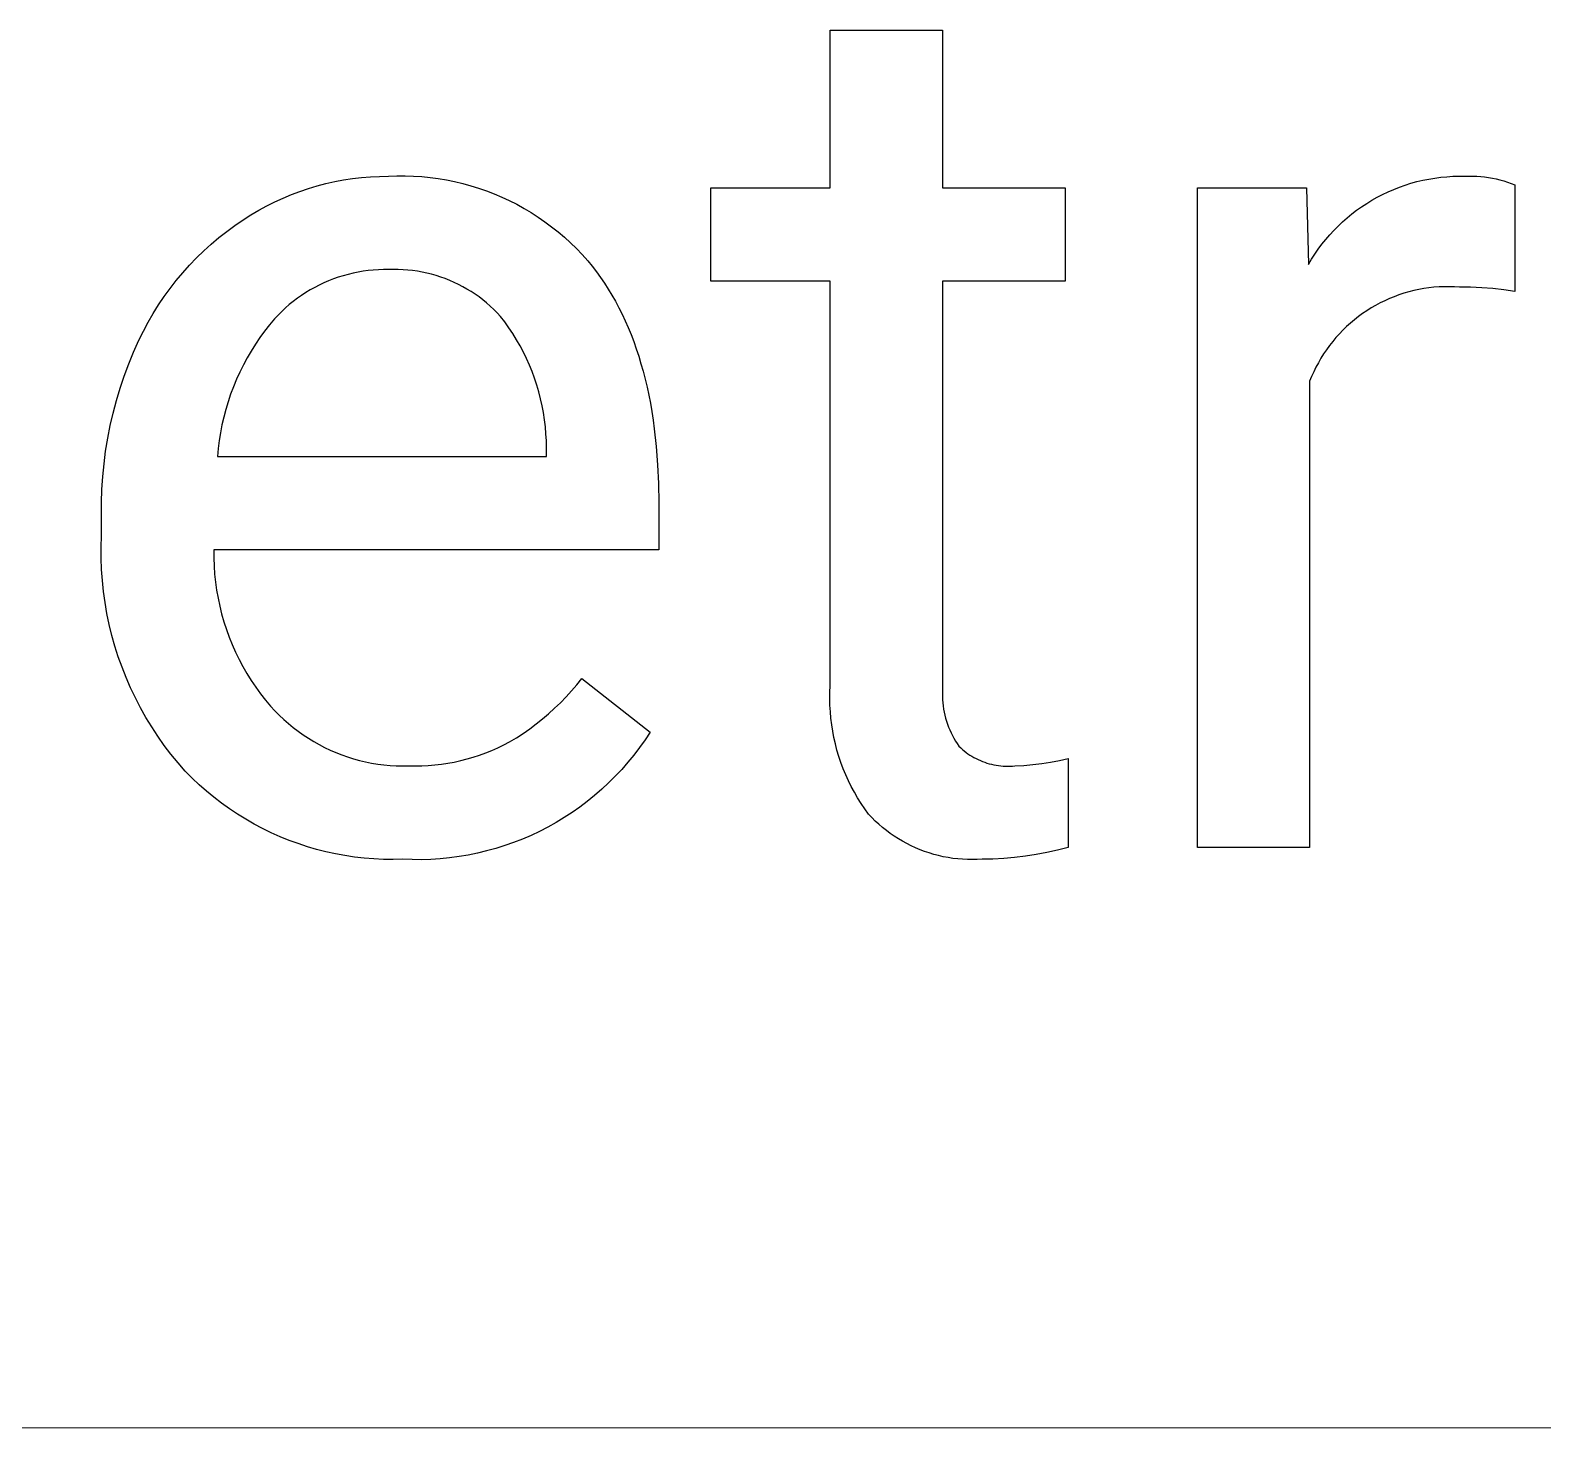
# Model space of a CAD drawing. Header units: millimetres. Extents: x 0 to 3480, y 0 to 2432.
# Drawn here: x 3327.65 to 3370.19, y 291.81 to 331.1 of the extents above; entities that cross this region are included whole.
import ezdxf

# ---------------------------------------------------------------- set-up
doc = ezdxf.new("R2010")
doc.units = ezdxf.units.MM
doc.header["$MEASUREMENT"] = 0
doc.layers.add('Domyślny', color=7, linetype='Continuous', true_color=0x000000)

msp = doc.modelspace()

# ---------------------------------------------------------------- linework, layer by layer
at = {"layer": 'Domyślny'}
for p, q in [((3350.149, 326.666), (3350.149, 331.097)), ((3350.149, 331.097), (3353.308, 331.097)), ((3353.308, 331.097), (3353.308, 326.666)), ((3335.474, 326.647), (3335.717, 326.72)), ((3335.717, 326.72), (3335.964, 326.785)), ((3335.964, 326.785), (3336.212, 326.841)), ((3336.212, 326.841), (3336.462, 326.888)), ((3336.462, 326.888), (3336.714, 326.927)), ((3336.714, 326.927), (3336.966, 326.957)), ((3336.966, 326.957), (3337.22, 326.978)), ((3337.22, 326.978), (3337.474, 326.99)), ((3337.474, 326.99), (3337.729, 326.994)), ((3337.729, 326.994), (3337.962, 327.003)), ((3337.962, 327.003), (3338.195, 327.004)), ((3338.195, 327.004), (3338.429, 326.997)), ((3338.429, 326.997), (3338.661, 326.982)), ((3338.661, 326.982), (3338.894, 326.959)), ((3338.894, 326.959), (3339.125, 326.928)), ((3339.125, 326.928), (3339.355, 326.89)), ((3339.355, 326.89), (3339.584, 326.844)), ((3339.584, 326.844), (3339.811, 326.79)), ((3339.811, 326.79), (3340.036, 326.728)), ((3340.036, 326.728), (3340.259, 326.659)), ((3365.994, 326.624), (3366.153, 326.687)), ((3366.153, 326.687), (3366.315, 326.744)), ((3366.315, 326.744), (3366.478, 326.795)), ((3366.478, 326.795), (3366.643, 326.841)), ((3366.643, 326.841), (3366.81, 326.88)), ((3366.81, 326.88), (3366.978, 326.914)), ((3366.978, 326.914), (3367.147, 326.942)), ((3367.147, 326.942), (3367.316, 326.965)), ((3367.316, 326.965), (3367.487, 326.981)), ((3367.487, 326.981), (3367.658, 326.991)), ((3367.658, 326.991), (3367.829, 326.996)), ((3367.829, 326.996), (3368, 326.994)), ((3368, 326.994), (3368.11, 326.998)), ((3368.11, 326.998), (3368.221, 326.998)), ((3368.221, 326.998), (3368.331, 326.995)), ((3368.331, 326.995), (3368.441, 326.987)), ((3368.441, 326.987), (3368.551, 326.976)), ((3368.551, 326.976), (3368.66, 326.961)), ((3368.66, 326.961), (3368.768, 326.942)), ((3368.768, 326.942), (3368.876, 326.919)), ((3368.876, 326.919), (3368.983, 326.893)), ((3368.983, 326.893), (3369.089, 326.863)), ((3369.089, 326.863), (3369.194, 326.829)), ((3369.194, 326.829), (3369.298, 326.791)), ((3369.298, 326.791), (3369.4, 326.75)), ((3369.4, 326.75), (3369.4, 323.755)), ((3334.3, 326.158), (3334.528, 326.272)), ((3334.528, 326.272), (3334.759, 326.378)), ((3334.759, 326.378), (3334.994, 326.476)), ((3334.994, 326.476), (3335.232, 326.566)), ((3335.232, 326.566), (3335.474, 326.647)), ((3340.259, 326.659), (3340.479, 326.583)), ((3340.479, 326.583), (3340.697, 326.499)), ((3340.697, 326.499), (3340.912, 326.408)), ((3340.912, 326.408), (3341.123, 326.309)), ((3341.123, 326.309), (3341.331, 326.204)), ((3346.787, 324.04), (3346.787, 326.666)), ((3346.787, 326.666), (3350.149, 326.666)), ((3353.308, 326.666), (3356.755, 326.666)), ((3356.755, 326.666), (3356.755, 324.04)), ((3360.473, 308.119), (3360.473, 326.666)), ((3360.473, 326.666), (3363.546, 326.666)), ((3363.546, 326.666), (3363.597, 324.512)), ((3365.235, 326.23), (3365.381, 326.32)), ((3365.381, 326.32), (3365.53, 326.404)), ((3365.53, 326.404), (3365.682, 326.483)), ((3365.682, 326.483), (3365.837, 326.556)), ((3365.837, 326.556), (3365.994, 326.624)), ((3333.642, 325.771), (3333.857, 325.908)), ((3333.857, 325.908), (3334.076, 326.037)), ((3334.076, 326.037), (3334.3, 326.158)), ((3341.331, 326.204), (3341.536, 326.091)), ((3341.536, 326.091), (3341.736, 325.972)), ((3341.736, 325.972), (3341.932, 325.846)), ((3341.932, 325.846), (3342.124, 325.713)), ((3364.555, 325.711), (3364.684, 325.824)), ((3364.684, 325.824), (3364.816, 325.933)), ((3364.816, 325.933), (3364.952, 326.037)), ((3364.952, 326.037), (3365.092, 326.136)), ((3365.092, 326.136), (3365.235, 326.23)), ((3332.955, 325.268), (3333.179, 325.443)), ((3333.179, 325.443), (3333.408, 325.611)), ((3333.408, 325.611), (3333.642, 325.771)), ((3342.124, 325.713), (3342.312, 325.574)), ((3342.312, 325.574), (3342.495, 325.429)), ((3342.495, 325.429), (3342.672, 325.278)), ((3364.195, 325.345), (3364.31, 325.471)), ((3364.31, 325.471), (3364.431, 325.593)), ((3364.431, 325.593), (3364.555, 325.711)), ((3332.528, 324.894), (3332.739, 325.085)), ((3332.739, 325.085), (3332.955, 325.268)), ((3342.672, 325.278), (3342.844, 325.121)), ((3342.844, 325.121), (3343.011, 324.958)), ((3363.874, 324.944), (3363.976, 325.082)), ((3363.976, 325.082), (3364.083, 325.215)), ((3364.083, 325.215), (3364.195, 325.345)), ((3332.128, 324.492), (3332.324, 324.697)), ((3332.324, 324.697), (3332.528, 324.894)), ((3343.011, 324.958), (3343.173, 324.789)), ((3343.173, 324.789), (3343.328, 324.615)), ((3343.328, 324.615), (3343.451, 324.465)), ((3363.597, 324.512), (3363.684, 324.659)), ((3363.684, 324.659), (3363.777, 324.803)), ((3363.777, 324.803), (3363.874, 324.944)), ((3331.756, 324.063), (3331.938, 324.281)), ((3331.938, 324.281), (3332.128, 324.492)), ((3336.312, 324.153), (3336.176, 324.105)), ((3336.449, 324.196), (3336.312, 324.153)), ((3336.588, 324.234), (3336.449, 324.196)), ((3336.728, 324.268), (3336.588, 324.234)), ((3336.869, 324.297), (3336.728, 324.268)), ((3337.011, 324.321), (3336.869, 324.297)), ((3337.154, 324.34), (3337.011, 324.321)), ((3337.297, 324.354), (3337.154, 324.34)), ((3337.441, 324.364), (3337.297, 324.354)), ((3337.585, 324.368), (3337.441, 324.364)), ((3337.729, 324.368), (3337.585, 324.368)), ((3337.864, 324.372), (3337.729, 324.368)), ((3338, 324.371), (3337.864, 324.372)), ((3338.135, 324.366), (3338, 324.371)), ((3338.27, 324.356), (3338.135, 324.366)), ((3338.404, 324.342), (3338.27, 324.356)), ((3338.538, 324.323), (3338.404, 324.342)), ((3338.672, 324.299), (3338.538, 324.323)), ((3338.804, 324.271), (3338.672, 324.299)), ((3338.936, 324.239), (3338.804, 324.271)), ((3339.066, 324.202), (3338.936, 324.239)), ((3339.195, 324.16), (3339.066, 324.202)), ((3339.322, 324.115), (3339.195, 324.16)), ((3343.451, 324.465), (3343.57, 324.31)), ((3343.57, 324.31), (3343.685, 324.151)), ((3343.685, 324.151), (3343.796, 323.989)), ((3331.415, 323.609), (3331.581, 323.839)), ((3331.581, 323.839), (3331.756, 324.063)), ((3335.402, 323.724), (3335.281, 323.645)), ((3335.525, 323.798), (3335.402, 323.724)), ((3335.651, 323.868), (3335.525, 323.798)), ((3335.779, 323.934), (3335.651, 323.868)), ((3335.91, 323.995), (3335.779, 323.934)), ((3336.042, 324.052), (3335.91, 323.995)), ((3336.176, 324.105), (3336.042, 324.052)), ((3339.448, 324.064), (3339.322, 324.115)), ((3339.572, 324.01), (3339.448, 324.064)), ((3339.694, 323.952), (3339.572, 324.01)), ((3339.814, 323.889), (3339.694, 323.952)), ((3339.932, 323.822), (3339.814, 323.889)), ((3340.047, 323.752), (3339.932, 323.822)), ((3340.16, 323.677), (3340.047, 323.752)), ((3343.796, 323.989), (3343.904, 323.822)), ((3343.904, 323.822), (3344.007, 323.651)), ((3350.149, 324.04), (3346.787, 324.04)), ((3350.149, 312.671), (3350.149, 324.04)), ((3356.755, 324.04), (3353.308, 324.04)), ((3353.308, 324.04), (3353.308, 312.628)), ((3366.279, 323.702), (3366.142, 323.657)), ((3366.418, 323.743), (3366.279, 323.702)), ((3366.557, 323.778), (3366.418, 323.743)), ((3366.698, 323.809), (3366.557, 323.778)), ((3366.84, 323.834), (3366.698, 323.809)), ((3366.983, 323.855), (3366.84, 323.834)), ((3367.126, 323.871), (3366.983, 323.855)), ((3367.27, 323.882), (3367.126, 323.871)), ((3367.414, 323.888), (3367.27, 323.882)), ((3367.558, 323.889), (3367.414, 323.888)), ((3367.702, 323.885), (3367.558, 323.889)), ((3367.846, 323.876), (3367.702, 323.885)), ((3368.158, 323.872), (3367.846, 323.876)), ((3368.47, 323.858), (3368.158, 323.872)), ((3368.781, 323.834), (3368.47, 323.858)), ((3369.092, 323.8), (3368.781, 323.834)), ((3369.4, 323.755), (3369.092, 323.8)), ((3331.106, 323.133), (3331.256, 323.374)), ((3331.256, 323.374), (3331.415, 323.609)), ((3334.827, 323.291), (3334.722, 323.193)), ((3334.936, 323.385), (3334.827, 323.291)), ((3335.048, 323.476), (3334.936, 323.385)), ((3335.163, 323.562), (3335.048, 323.476)), ((3335.281, 323.645), (3335.163, 323.562)), ((3340.271, 323.599), (3340.16, 323.677)), ((3340.378, 323.517), (3340.271, 323.599)), ((3340.483, 323.431), (3340.378, 323.517)), ((3340.585, 323.342), (3340.483, 323.431)), ((3340.684, 323.25), (3340.585, 323.342)), ((3344.007, 323.651), (3344.106, 323.477)), ((3344.106, 323.477), (3344.202, 323.298)), ((3344.202, 323.298), (3344.294, 323.115)), ((3365.36, 323.29), (3365.238, 323.213)), ((3365.485, 323.362), (3365.36, 323.29)), ((3365.612, 323.43), (3365.485, 323.362)), ((3365.742, 323.494), (3365.612, 323.43)), ((3365.873, 323.553), (3365.742, 323.494)), ((3366.007, 323.607), (3365.873, 323.553)), ((3366.142, 323.657), (3366.007, 323.607)), ((3330.831, 322.637), (3330.964, 322.887)), ((3330.964, 322.887), (3331.106, 323.133)), ((3334.521, 322.987), (3334.377, 322.815)), ((3334.619, 323.092), (3334.521, 322.987)), ((3334.722, 323.193), (3334.619, 323.092)), ((3340.779, 323.154), (3340.684, 323.25)), ((3340.872, 323.055), (3340.779, 323.154)), ((3340.994, 322.897), (3340.872, 323.055)), ((3341.11, 322.734), (3340.994, 322.897)), ((3344.294, 323.115), (3344.381, 322.929)), ((3344.381, 322.929), (3344.465, 322.738)), ((3364.779, 322.866), (3364.671, 322.769)), ((3364.889, 322.958), (3364.779, 322.866)), ((3365.002, 323.047), (3364.889, 322.958)), ((3365.119, 323.132), (3365.002, 323.047)), ((3365.238, 323.213), (3365.119, 323.132)), ((3330.706, 322.382), (3330.831, 322.637)), ((3334.107, 322.456), (3333.982, 322.27)), ((3334.239, 322.638), (3334.107, 322.456)), ((3334.377, 322.815), (3334.239, 322.638)), ((3341.221, 322.568), (3341.11, 322.734)), ((3341.327, 322.398), (3341.221, 322.568)), ((3344.465, 322.738), (3344.545, 322.543)), ((3344.545, 322.543), (3344.621, 322.344)), ((3364.371, 322.458), (3364.278, 322.347)), ((3364.468, 322.565), (3364.371, 322.458)), ((3364.568, 322.669), (3364.468, 322.565)), ((3364.671, 322.769), (3364.568, 322.669)), ((3330.42, 321.716), (3330.558, 322.051)), ((3330.558, 322.051), (3330.706, 322.382)), ((3333.862, 322.08), (3333.75, 321.886)), ((3333.982, 322.27), (3333.862, 322.08)), ((3341.426, 322.225), (3341.327, 322.398)), ((3341.52, 322.048), (3341.426, 322.225)), ((3341.608, 321.869), (3341.52, 322.048)), ((3344.621, 322.344), (3344.693, 322.142)), ((3344.693, 322.142), (3344.761, 321.935)), ((3364.024, 321.998), (3363.947, 321.876)), ((3364.105, 322.117), (3364.024, 321.998)), ((3364.19, 322.234), (3364.105, 322.117)), ((3364.278, 322.347), (3364.19, 322.234)), ((3330.293, 321.376), (3330.42, 321.716)), ((3333.643, 321.689), (3333.544, 321.488)), ((3333.75, 321.886), (3333.643, 321.689)), ((3341.69, 321.686), (3341.608, 321.869)), ((3341.765, 321.501), (3341.69, 321.686)), ((3344.761, 321.935), (3344.826, 321.724)), ((3344.826, 321.724), (3344.886, 321.51)), ((3363.807, 321.624), (3363.744, 321.494)), ((3363.875, 321.751), (3363.807, 321.624)), ((3363.947, 321.876), (3363.875, 321.751)), ((3330.178, 321.033), (3330.293, 321.376)), ((3333.451, 321.284), (3333.365, 321.076)), ((3333.544, 321.488), (3333.451, 321.284)), ((3341.834, 321.313), (3341.765, 321.501)), ((3341.897, 321.124), (3341.834, 321.313)), ((3344.886, 321.51), (3344.943, 321.291)), ((3344.943, 321.291), (3344.995, 321.068)), ((3363.685, 321.363), (3363.63, 321.229)), ((3363.63, 321.229), (3363.63, 308.119)), ((3363.744, 321.494), (3363.685, 321.363)), ((3330.074, 320.685), (3330.178, 321.033)), ((3333.286, 320.866), (3333.214, 320.654)), ((3333.365, 321.076), (3333.286, 320.866)), ((3341.954, 320.932), (3341.897, 321.124)), ((3342.004, 320.738), (3341.954, 320.932)), ((3342.047, 320.543), (3342.004, 320.738)), ((3344.995, 321.068), (3345.044, 320.841)), ((3345.044, 320.841), (3345.089, 320.611)), ((3329.899, 319.982), (3329.981, 320.335)), ((3329.981, 320.335), (3330.074, 320.685)), ((3333.149, 320.439), (3333.092, 320.222)), ((3333.214, 320.654), (3333.149, 320.439)), ((3342.084, 320.347), (3342.047, 320.543)), ((3342.114, 320.149), (3342.084, 320.347)), ((3345.089, 320.611), (3345.13, 320.376)), ((3345.13, 320.376), (3345.167, 320.137)), ((3329.83, 319.626), (3329.899, 319.982)), ((3333.042, 320.004), (3332.999, 319.783)), ((3333.092, 320.222), (3333.042, 320.004)), ((3342.138, 319.951), (3342.114, 320.149)), ((3342.154, 319.751), (3342.138, 319.951)), ((3345.167, 320.137), (3345.2, 319.894)), ((3345.2, 319.894), (3345.255, 319.397)), ((3329.771, 319.268), (3329.83, 319.626)), ((3332.964, 319.562), (3332.936, 319.339)), ((3332.999, 319.783), (3332.964, 319.562)), ((3342.165, 319.552), (3342.154, 319.751)), ((3342.168, 319.352), (3342.165, 319.552)), ((3329.725, 318.909), (3329.771, 319.268)), ((3332.936, 319.339), (3332.915, 319.116)), ((3332.915, 319.116), (3342.168, 319.116)), ((3342.168, 319.116), (3342.168, 319.352)), ((3345.255, 319.397), (3345.294, 318.883)), ((3329.69, 318.548), (3329.725, 318.909)), ((3345.294, 318.883), (3345.317, 318.354)), ((3329.655, 317.824), (3329.667, 318.187)), ((3329.667, 318.187), (3329.69, 318.548)), ((3345.317, 318.354), (3345.325, 317.808)), ((3329.656, 317.462), (3329.655, 317.824)), ((3345.325, 317.808), (3345.325, 316.49)), ((3329.656, 316.88), (3329.656, 317.462)), ((3329.646, 316.567), (3329.656, 316.88)), ((3329.646, 316.253), (3329.646, 316.567)), ((3345.325, 316.49), (3332.813, 316.49)), ((3332.813, 316.49), (3332.813, 316.262)), ((3329.657, 315.94), (3329.646, 316.253)), ((3332.813, 316.262), (3332.821, 316.034)), ((3329.679, 315.628), (3329.657, 315.94)), ((3329.711, 315.316), (3329.679, 315.628)), ((3332.821, 316.034), (3332.836, 315.807)), ((3332.836, 315.807), (3332.86, 315.58)), ((3329.754, 315.006), (3329.711, 315.316)), ((3332.86, 315.58), (3332.892, 315.355)), ((3332.892, 315.355), (3332.931, 315.131)), ((3329.808, 314.697), (3329.754, 315.006)), ((3332.931, 315.131), (3332.978, 314.908)), ((3332.978, 314.908), (3333.033, 314.687)), ((3329.872, 314.391), (3329.808, 314.697)), ((3329.946, 314.086), (3329.872, 314.391)), ((3333.033, 314.687), (3333.096, 314.468)), ((3333.096, 314.468), (3333.166, 314.251)), ((3330.031, 313.785), (3329.946, 314.086)), ((3333.166, 314.251), (3333.244, 314.037)), ((3333.244, 314.037), (3333.329, 313.825)), ((3330.126, 313.486), (3330.031, 313.785)), ((3330.231, 313.191), (3330.126, 313.486)), ((3333.329, 313.825), (3333.422, 313.617)), ((3333.422, 313.617), (3333.522, 313.412)), ((3330.346, 312.9), (3330.231, 313.191)), ((3333.522, 313.412), (3333.629, 313.211)), ((3333.629, 313.211), (3333.742, 313.014)), ((3330.471, 312.613), (3330.346, 312.9)), ((3333.742, 313.014), (3333.863, 312.821)), ((3333.863, 312.821), (3333.99, 312.632)), ((3342.869, 312.524), (3343.017, 312.697)), ((3343.017, 312.697), (3343.158, 312.874)), ((3343.158, 312.874), (3345.086, 311.369)), ((3350.14, 312.488), (3350.149, 312.671)), ((3330.606, 312.33), (3330.471, 312.613)), ((3330.75, 312.052), (3330.606, 312.33)), ((3333.99, 312.632), (3334.124, 312.447)), ((3334.124, 312.447), (3334.264, 312.268)), ((3334.264, 312.268), (3334.41, 312.093)), ((3342.559, 312.194), (3342.717, 312.357)), ((3342.717, 312.357), (3342.869, 312.524)), ((3350.137, 312.305), (3350.14, 312.488)), ((3350.141, 312.122), (3350.137, 312.305)), ((3353.303, 312.54), (3353.301, 312.452)), ((3353.301, 312.452), (3353.302, 312.365)), ((3353.302, 312.365), (3353.306, 312.277)), ((3353.308, 312.628), (3353.303, 312.54)), ((3353.306, 312.277), (3353.314, 312.189)), ((3330.903, 311.779), (3330.75, 312.052)), ((3334.41, 312.093), (3334.529, 311.965)), ((3334.529, 311.965), (3334.652, 311.841)), ((3334.652, 311.841), (3334.779, 311.721)), ((3342.056, 311.737), (3342.228, 311.884)), ((3342.228, 311.884), (3342.396, 312.036)), ((3342.396, 312.036), (3342.559, 312.194)), ((3350.151, 311.939), (3350.141, 312.122)), ((3350.167, 311.757), (3350.151, 311.939)), ((3353.314, 312.189), (3353.324, 312.102)), ((3353.324, 312.102), (3353.337, 312.015)), ((3353.337, 312.015), (3353.353, 311.929)), ((3353.353, 311.929), (3353.372, 311.844)), ((3353.372, 311.844), (3353.394, 311.759)), ((3331.066, 311.511), (3330.903, 311.779)), ((3331.238, 311.249), (3331.066, 311.511)), ((3334.779, 311.721), (3334.91, 311.606)), ((3334.91, 311.606), (3335.045, 311.496)), ((3335.045, 311.496), (3335.184, 311.39)), ((3335.184, 311.39), (3335.327, 311.289)), ((3341.511, 311.331), (3341.697, 311.461)), ((3341.697, 311.461), (3341.878, 311.596)), ((3341.878, 311.596), (3342.056, 311.737)), ((3345.086, 311.369), (3344.941, 311.148)), ((3350.189, 311.575), (3350.167, 311.757)), ((3350.217, 311.394), (3350.189, 311.575)), ((3350.252, 311.214), (3350.217, 311.394)), ((3353.394, 311.759), (3353.419, 311.674)), ((3353.419, 311.674), (3353.447, 311.591)), ((3353.447, 311.591), (3353.477, 311.509)), ((3353.477, 311.509), (3353.511, 311.428)), ((3353.511, 311.428), (3353.547, 311.348)), ((3331.419, 310.993), (3331.238, 311.249)), ((3331.608, 310.744), (3331.419, 310.993)), ((3335.327, 311.289), (3335.473, 311.193)), ((3335.473, 311.193), (3335.622, 311.102)), ((3335.622, 311.102), (3335.774, 311.017)), ((3335.774, 311.017), (3335.929, 310.937)), ((3335.929, 310.937), (3336.087, 310.862)), ((3340.798, 310.925), (3340.964, 311.005)), ((3340.964, 311.005), (3341.127, 311.09)), ((3341.127, 311.09), (3341.321, 311.208)), ((3341.321, 311.208), (3341.511, 311.331)), ((3344.787, 310.932), (3344.627, 310.721)), ((3344.941, 311.148), (3344.787, 310.932)), ((3350.292, 311.035), (3350.252, 311.214)), ((3350.338, 310.858), (3350.292, 311.035)), ((3353.547, 311.348), (3353.586, 311.269)), ((3353.586, 311.269), (3353.628, 311.192)), ((3353.628, 311.192), (3353.672, 311.116)), ((3353.672, 311.116), (3353.719, 311.042)), ((3353.719, 311.042), (3353.769, 310.97)), ((3353.769, 310.97), (3353.816, 310.924)), ((3331.806, 310.501), (3331.608, 310.744)), ((3336.087, 310.862), (3336.247, 310.793)), ((3336.247, 310.793), (3336.41, 310.729)), ((3336.41, 310.729), (3336.575, 310.671)), ((3336.575, 310.671), (3336.741, 310.619)), ((3336.741, 310.619), (3336.91, 310.573)), ((3336.91, 310.573), (3337.079, 310.532)), ((3337.079, 310.532), (3337.251, 310.498)), ((3339.394, 310.492), (3339.575, 310.525)), ((3339.575, 310.525), (3339.755, 310.565)), ((3339.755, 310.565), (3339.933, 310.611)), ((3339.933, 310.611), (3340.11, 310.662)), ((3340.11, 310.662), (3340.285, 310.719)), ((3340.285, 310.719), (3340.458, 310.782)), ((3340.458, 310.782), (3340.629, 310.851)), ((3340.629, 310.851), (3340.798, 310.925)), ((3344.459, 310.517), (3344.284, 310.318)), ((3344.627, 310.721), (3344.459, 310.517)), ((3350.391, 310.683), (3350.338, 310.858)), ((3350.449, 310.509), (3350.391, 310.683)), ((3350.513, 310.337), (3350.449, 310.509)), ((3353.816, 310.924), (3353.866, 310.88)), ((3353.866, 310.88), (3353.916, 310.837)), ((3353.916, 310.837), (3353.969, 310.797)), ((3353.969, 310.797), (3354.022, 310.758)), ((3354.022, 310.758), (3354.077, 310.721)), ((3354.077, 310.721), (3354.133, 310.686)), ((3354.133, 310.686), (3354.19, 310.653)), ((3354.19, 310.653), (3354.249, 310.621)), ((3354.249, 310.621), (3354.308, 310.592)), ((3354.308, 310.592), (3354.369, 310.565)), ((3354.369, 310.565), (3354.43, 310.54)), ((3354.43, 310.54), (3354.492, 310.517)), ((3354.492, 310.517), (3354.555, 310.496)), ((3356.094, 310.481), (3356.344, 310.519)), ((3356.344, 310.519), (3356.593, 310.565)), ((3356.593, 310.565), (3356.84, 310.62)), ((3356.84, 310.62), (3356.84, 308.124)), ((3332.011, 310.265), (3331.806, 310.501)), ((3332.203, 310.072), (3332.011, 310.265)), ((3337.251, 310.498), (3337.423, 310.469)), ((3337.423, 310.469), (3337.596, 310.447)), ((3337.596, 310.447), (3337.77, 310.43)), ((3337.77, 310.43), (3337.944, 310.42)), ((3337.944, 310.42), (3338.118, 310.415)), ((3338.118, 310.415), (3338.293, 310.417)), ((3338.293, 310.417), (3338.477, 310.414)), ((3338.477, 310.414), (3338.661, 310.418)), ((3338.661, 310.418), (3338.845, 310.427)), ((3338.845, 310.427), (3339.029, 310.443)), ((3339.029, 310.443), (3339.212, 310.464)), ((3339.212, 310.464), (3339.394, 310.492)), ((3344.103, 310.125), (3343.915, 309.938)), ((3344.284, 310.318), (3344.103, 310.125)), ((3350.583, 310.168), (3350.513, 310.337)), ((3350.658, 310.001), (3350.583, 310.168)), ((3354.555, 310.496), (3354.618, 310.477)), ((3354.618, 310.477), (3354.682, 310.461)), ((3354.682, 310.461), (3354.747, 310.446)), ((3354.747, 310.446), (3354.812, 310.434)), ((3354.812, 310.434), (3354.877, 310.424)), ((3354.877, 310.424), (3354.943, 310.416)), ((3354.943, 310.416), (3355.009, 310.411)), ((3355.009, 310.411), (3355.075, 310.408)), ((3355.075, 310.408), (3355.141, 310.407)), ((3355.141, 310.407), (3355.207, 310.408)), ((3355.207, 310.408), (3355.273, 310.411)), ((3355.273, 310.411), (3355.339, 310.417)), ((3355.339, 310.417), (3355.592, 310.43)), ((3355.592, 310.43), (3355.843, 310.452)), ((3355.843, 310.452), (3356.094, 310.481)), ((3332.401, 309.885), (3332.203, 310.072)), ((3332.605, 309.706), (3332.401, 309.885)), ((3332.814, 309.533), (3332.605, 309.706)), ((3343.721, 309.758), (3343.521, 309.585)), ((3343.915, 309.938), (3343.721, 309.758)), ((3350.739, 309.837), (3350.658, 310.001)), ((3350.826, 309.676), (3350.739, 309.837)), ((3350.918, 309.517), (3350.826, 309.676)), ((3333.03, 309.368), (3332.814, 309.533)), ((3333.251, 309.21), (3333.03, 309.368)), ((3343.104, 309.259), (3342.887, 309.107)), ((3343.315, 309.419), (3343.104, 309.259)), ((3343.521, 309.585), (3343.315, 309.419)), ((3351.015, 309.362), (3350.918, 309.517)), ((3351.117, 309.21), (3351.015, 309.362)), ((3333.477, 309.06), (3333.251, 309.21)), ((3333.709, 308.917), (3333.477, 309.06)), ((3333.945, 308.782), (3333.709, 308.917)), ((3342.439, 308.826), (3342.207, 308.697)), ((3342.665, 308.963), (3342.439, 308.826)), ((3342.887, 309.107), (3342.665, 308.963)), ((3351.225, 309.062), (3351.117, 309.21)), ((3351.319, 308.963), (3351.225, 309.062)), ((3351.416, 308.867), (3351.319, 308.963)), ((3351.517, 308.774), (3351.416, 308.867)), ((3334.185, 308.655), (3333.945, 308.782)), ((3334.429, 308.536), (3334.185, 308.655)), ((3334.678, 308.426), (3334.429, 308.536)), ((3334.929, 308.324), (3334.678, 308.426)), ((3341.733, 308.463), (3341.489, 308.359)), ((3341.972, 308.576), (3341.733, 308.463)), ((3342.207, 308.697), (3341.972, 308.576)), ((3351.621, 308.685), (3351.517, 308.774)), ((3351.727, 308.6), (3351.621, 308.685)), ((3351.837, 308.519), (3351.727, 308.6)), ((3351.95, 308.441), (3351.837, 308.519)), ((3352.065, 308.367), (3351.95, 308.441)), ((3335.185, 308.231), (3334.929, 308.324)), ((3335.443, 308.146), (3335.185, 308.231)), ((3335.704, 308.07), (3335.443, 308.146)), ((3335.967, 308.003), (3335.704, 308.07)), ((3336.232, 307.945), (3335.967, 308.003)), ((3340.228, 307.963), (3339.969, 307.91)), ((3340.485, 308.025), (3340.228, 307.963)), ((3340.74, 308.096), (3340.485, 308.025)), ((3340.993, 308.175), (3340.74, 308.096)), ((3341.243, 308.262), (3340.993, 308.175)), ((3341.489, 308.359), (3341.243, 308.262)), ((3352.182, 308.298), (3352.065, 308.367)), ((3352.302, 308.232), (3352.182, 308.298)), ((3352.425, 308.171), (3352.302, 308.232)), ((3352.549, 308.114), (3352.425, 308.171)), ((3352.675, 308.061), (3352.549, 308.114)), ((3352.803, 308.013), (3352.675, 308.061)), ((3352.932, 307.969), (3352.803, 308.013)), ((3353.063, 307.929), (3352.932, 307.969)), ((3356.243, 307.982), (3355.942, 307.925)), ((3356.543, 308.048), (3356.243, 307.982)), ((3356.84, 308.124), (3356.543, 308.048)), ((3363.63, 308.119), (3360.473, 308.119)), ((3336.5, 307.896), (3336.232, 307.945)), ((3336.768, 307.855), (3336.5, 307.896)), ((3337.038, 307.824), (3336.768, 307.855)), ((3337.309, 307.802), (3337.038, 307.824)), ((3337.58, 307.789), (3337.309, 307.802)), ((3337.852, 307.786), (3337.58, 307.789)), ((3338.124, 307.791), (3337.852, 307.786)), ((3338.388, 307.781), (3338.124, 307.791)), ((3338.653, 307.78), (3338.388, 307.781)), ((3338.918, 307.788), (3338.653, 307.78)), ((3339.182, 307.805), (3338.918, 307.788)), ((3339.445, 307.831), (3339.182, 307.805)), ((3339.708, 307.866), (3339.445, 307.831)), ((3339.969, 307.91), (3339.708, 307.866)), ((3353.195, 307.895), (3353.063, 307.929)), ((3353.328, 307.864), (3353.195, 307.895)), ((3353.463, 307.839), (3353.328, 307.864)), ((3353.598, 307.818), (3353.463, 307.839)), ((3353.734, 307.801), (3353.598, 307.818)), ((3353.87, 307.79), (3353.734, 307.801)), ((3354.006, 307.783), (3353.87, 307.79)), ((3354.143, 307.781), (3354.006, 307.783)), ((3354.28, 307.784), (3354.143, 307.781)), ((3354.416, 307.791), (3354.28, 307.784)), ((3354.723, 307.798), (3354.416, 307.791)), ((3355.029, 307.814), (3354.723, 307.798)), ((3355.334, 307.841), (3355.029, 307.814)), ((3355.639, 307.878), (3355.334, 307.841)), ((3355.942, 307.925), (3355.639, 307.878))]:
    msp.add_line(p, q, dxfattribs=at)
at = {"layer": 'Domyślny', "color": 18, "lineweight": 15, "true_color": 0x000000}
msp.add_line((3173.141, 291.811), (3477.089, 291.811), dxfattribs=at)

doc.saveas('drawing.dxf')
